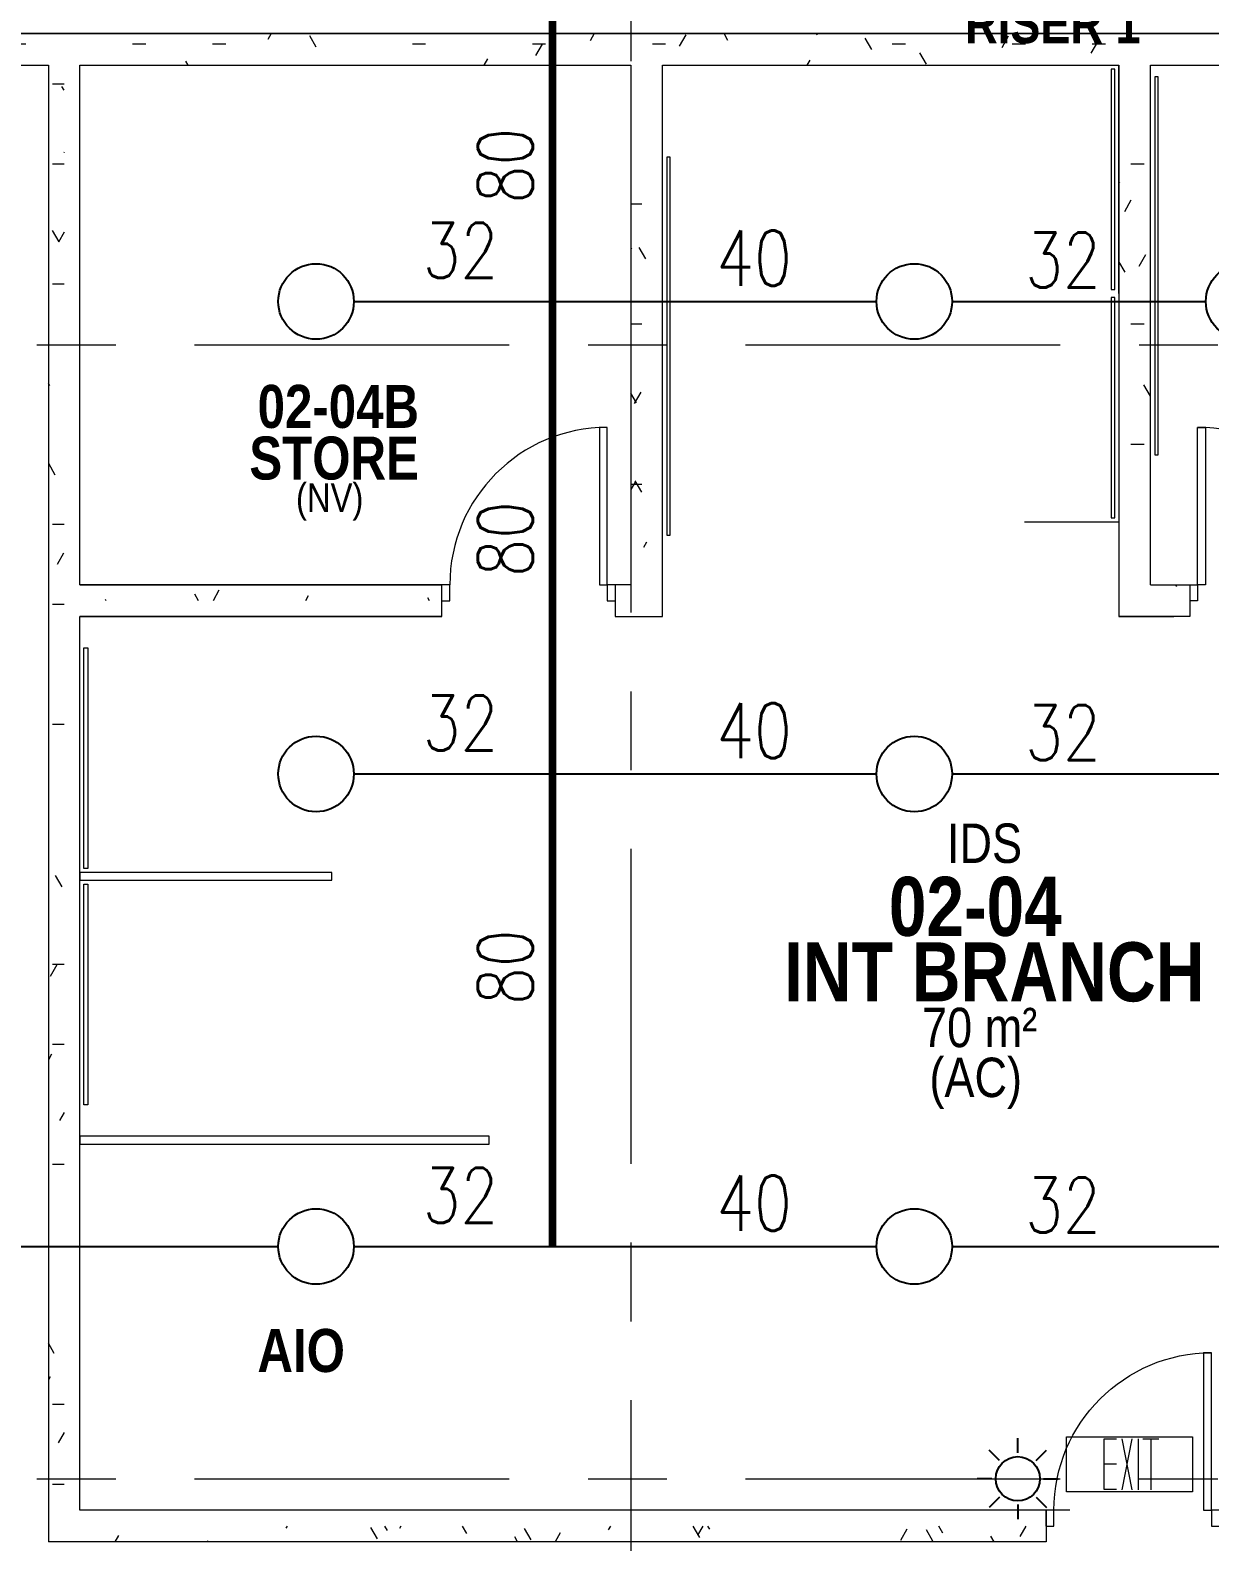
# Model space of a CAD drawing. Header units: millimetres. Extents: x -282761 to 137668, y -273845 to 94451.
# Drawn here: x 85590 to 93083, y -32425 to -22828 of the extents above; entities that cross this region are included whole.
import ezdxf

# ---------------------------------------------------------------- set-up
doc = ezdxf.new("R2010")
doc.units = ezdxf.units.MM
doc.linetypes.add('BLK_2 - 1ST__2ND_STOREY_PLAN-archi clean_11 SEPT 2024$0$IDA - Grid Line', pattern=[3500, 2000, -500, 500, -500])
for name, color, linetype, lineweight in [('BLK_2 - 1ST__2ND_STOREY_PLAN-archi clean_11 SEPT 2024$0$0-1', 8, 'Continuous', 5), ('BLK_2 - 1ST__2ND_STOREY_PLAN-archi clean_11 SEPT 2024$0$1599_DB_A_BLK2_HQ_R21-2ND STOREY 20230517--$0$A-_DETA----_ED-1', 8, 'Continuous', 9), ('BLK_2 - 1ST__2ND_STOREY_PLAN-archi clean_11 SEPT 2024$0$1599_DB_A_BLK2_HQ_R21-2ND STOREY 20230517--$0$A-_DOOR----_E', 8, 'Continuous', 9), ('BLK_2 - 1ST__2ND_STOREY_PLAN-archi clean_11 SEPT 2024$0$1599_DB_A_BLK2_HQ_R21-2ND STOREY 20230517--$0$A-_WALL----_H-2', 8, 'Continuous', 9), ('BLK_2 - 1ST__2ND_STOREY_PLAN-archi clean_11 SEPT 2024$0$1599_DB_A_BLK2_HQ_R21-2ND STOREY 20230517--$0$E-_LIGT----_E', 8, 'Continuous', 9), ('BLK_2 - 1ST__2ND_STOREY_PLAN-archi clean_11 SEPT 2024$0$1599_DB_A_BLK2_HQ_R21-2ND STOREY 20230517--$0$S-_COLN----_E', 8, 'Continuous', 9), ('BLK_2 - 1ST__2ND_STOREY_PLAN-archi clean_11 SEPT 2024$0$_CATCHMENT_DRAIN', 8, 'Continuous', 0), ('BLK_2 - 1ST__2ND_STOREY_PLAN-archi clean_11 SEPT 2024$0$A-_FURT----_E', 8, 'Continuous', 9), ('BLK_2 - 1ST__2ND_STOREY_PLAN-archi clean_11 SEPT 2024$0$A-_WALL----_H-1', 8, 'Continuous', 9), ('BLK_2 - 1ST__2ND_STOREY_PLAN-archi clean_11 SEPT 2024$0$FURNITURE', 8, 'Continuous', 9), ('BLK_2 - 1ST__2ND_STOREY_PLAN-archi clean_11 SEPT 2024$0$S-_ANOTGRID_E-1', 8, 'BLK_2 - 1ST__2ND_STOREY_PLAN-archi clean_11 SEPT 2024$0$IDA - Grid Line', 9)]:
    doc.layers.add(name, color=color, linetype=linetype, lineweight=lineweight)
for name, color, linetype in [('M-_FIRESPRK_T-', 7, 'Continuous'), ('M-_SPRKPIEX_E-', 1, 'Continuous'), ('M-FIRE----_E-', 12, 'Continuous'), ('ROOMNAME', 7, 'Continuous')]:
    doc.layers.add(name, color=color, linetype=linetype)
doc.styles.add('BLK_2 - 1ST__2ND_STOREY_PLAN_12  JUNE 2024$0$Arial Narrow_2', font='ARIALN.TTF', dxfattribs={"height": 500})
doc.styles.add('BLK_2 - 1ST__2ND_STOREY_PLAN_12  JUNE 2024$0$Arial Narrow_4', font='ARIALN.TTF', dxfattribs={"height": 375})
doc.styles.add('BLK_2 - 1ST__2ND_STOREY_PLAN_12  JUNE 2024$0$Arial Narrow_B_2', font='ARIALNB.TTF', dxfattribs={"height": 500})
doc.styles.add('BLK_2 - 1ST__2ND_STOREY_PLAN_12  JUNE 2024$0$Arial Narrow_B_3', font='ARIALNB.TTF', dxfattribs={"height": 300})
doc.styles.add('Simplex', font='SIMPLEX.shx', dxfattribs={"width": 0.8, "height": 2.5})
pattern_1 = [(0, (-41522.25, -42727.71), (1016, 254), [83.82, -678.18, 83.82, -678.18, -4064]), (0, (-41522.25, -42727.71), (1016, 254), [-1524, 83.82, -1440.18, 83.82, -678.18, -1778]), (0, (-41522.25, -42727.71), (1016, 254), [-3810, 83.82, -424.18, 83.82, -1186.18]), (120, (-41141.25, -42600.71), (-727.9705, 752.8818), [83.82, -678.18, 83.82, -678.18, -4064]), (120, (-41141.25, -42600.71), (-727.9705, 752.8818), [-1524, 83.82, -1440.18, 83.82, -678.18, -1778]), (120, (-41141.25, -42600.71), (-727.9705, 752.8818), [-3810, 83.82, -424.18, 83.82, -1186.18]), (240, (-41014.25, -42092.71), (-288.0295, -1006.8818), [83.82, -678.18, 83.82, -678.18, -4064]), (240, (-41014.25, -42092.71), (-288.0295, -1006.8818), [-1524, 83.82, -1440.18, 83.82, -678.18, -1778]), (240, (-41014.25, -42092.71), (-288.0295, -1006.8818), [-3810, 83.82, -424.18, 83.82, -1186.18])]
pattern_2 = [(0, (-41522.25, -42727.71), (1016, 254), [83.82, -678.18, 83.82, -678.18, -4064]), (0, (-41522.25, -42727.71), (1016, 254), [-1524, 83.82, -1440.18, 83.82, -678.18, -1778]), (0, (-41522.25, -42727.71), (1016, 254), [-3810, 83.82, -424.18, 83.82, -1186.18]), (120, (-41141.25, -42600.71), (-727.9705, 752.8818), [83.82, -678.18, 83.82, -678.18, -4064]), (120, (-41141.25, -42600.71), (-727.9705, 752.8818), [-1524, 83.82, -1440.18, 83.82, -678.18, -1778]), (120, (-41141.25, -42600.71), (-727.9705, 752.8818), [-3810, 83.82, -424.18, 83.82, -1186.18]), (240, (-41014.25, -42092.71), (-288.0295, -1006.8818), [83.82, -678.18, 83.82, -678.18, -4064]), (240, (-41014.25, -42092.71), (-288.0295, -1006.8818), [-1524, 83.82, -1440.18, 83.82, -678.18, -1778]), (240, (-41014.25, -42092.71), (-288.0295, -1006.8818), [-3810, 83.82, -424.18, 83.82, -1186.18])]

# ---------------------------------------------------------------- blocks, each defined once
blk = doc.blocks.new('fire0101')
at = {"color": 0, "linetype": 'Continuous'}
blk.add_circle((0, 0), 100, dxfattribs=at)
blk = doc.blocks.new('*U15')
at = {"layer": 'M-FIRE----_E-'}
blk.add_line((-33.1, -33.1), (33.1, 33.1), dxfattribs=at)
blk = doc.blocks.new('*U14')
at = {"layer": 'M-FIRE----_E-', "color": 0, "linetype": 'ByBlock', "lineweight": -2, "transparency": 16777216}
for p, rotation in [((31455.1, 13606.9), 90), ((31604, 13668.6), 45), ((31393.4, 13458), 135), ((31814.6, 13458), 315.0000000000001), ((31455.1, 13309.1), 180), ((31752.9, 13309.1), 270), ((31604, 13247.4), 225.0000000000001)]:
    blk.add_blockref('*U15', p, dxfattribs=dict(at, rotation=rotation))
blk.add_blockref('*U15', (31752.9, 13606.9), dxfattribs=at)
blk = doc.blocks.new('Strobe Light')
at = {"layer": 'M-FIRE----_E-'}
blk.add_circle((0, 0), 140.4, dxfattribs=at)
blk.add_blockref('*U14', (-31604, -13458), dxfattribs=at)
blk = doc.blocks.new('BLK_2 - 1ST__2ND_STOREY_PLAN-archi clean_11 SEPT 2024$0$1599_DB_A_BLK2_HQ_R21_rvt-2-BLK 2 2ND STOREY PLAN')
at = {"layer": 'BLK_2 - 1ST__2ND_STOREY_PLAN-archi clean_11 SEPT 2024$0$A-_WALL----_H-1'}
h = blk.add_hatch(dxfattribs=at)
h.set_pattern_fill('FP_3', color=256, style=0, pattern_type=2)
h.set_pattern_definition([(0, (0, 0), (1016, 254), [83.82, -678.18, 83.82, -678.18, -4064]), (0, (0, 0), (1016, 254), [-1524, 83.82, -1440.18, 83.82, -678.18, -1778]), (0, (0, 0), (1016, 254), [-3810, 83.82, -424.18, 83.82, -1186.18]), (120, (381, 127), (-727.97045, 752.8818), [83.82, -678.18, 83.82, -678.18, -4064]), (120, (381, 127), (-727.97045, 752.8818), [-1524, 83.82, -1440.18, 83.82, -678.18, -1778]), (120, (381, 127), (-727.97045, 752.8818), [-3810, 83.82, -424.18, 83.82, -1186.18]), (240, (508, 635), (-288.02955, -1006.8818), [83.82, -678.18, 83.82, -678.18, -4064]), (240, (508, 635), (-288.02955, -1006.8818), [-1524, 83.82, -1440.18, 83.82, -678.18, -1778]), (240, (508, 635), (-288.02955, -1006.8818), [-3810, 83.82, -424.18, 83.82, -1186.18])])
h.paths.add_polyline_path([(-128898.9, -75152.4), (-128898.9, -75052.4), (-135386.4, -75052.4), (-135386.4, -75152.4), (-130564, -75152.4)])
h.paths.add_polyline_path([(-125036.4, -75152.4), (-125036.4, -75052.4), (-127798.9, -75052.4), (-127798.9, -75152.4)])
blk = doc.blocks.new('BLK_2 - 1ST__2ND_STOREY_PLAN-archi clean_11 SEPT 2024$0$1599_DB_A_BLK2_HQ_R21-2ND STOREY 20230517--$0$IDA - F - Single - Swing - 1100L X 2200H - B2-TD01-3240952-LINKVIEW_BLK2_2ND STOREY')
at = {"layer": 'BLK_2 - 1ST__2ND_STOREY_PLAN-archi clean_11 SEPT 2024$0$1599_DB_A_BLK2_HQ_R21-2ND STOREY 20230517--$0$A-_DOOR----_E'}
for p, q in [((-550, 50), (-500, 50)), ((-500, 50), (-500, -50)), ((500, 50), (550, 50)), ((500, -50), (500, 50)), ((-500, -50), (-550, -50)), ((450, -50), (500, -50)), ((450, -1050), (450, -50)), ((500, -50), (500, -1050)), ((550, -50), (500, -50)), ((500, -1050), (450, -1050))]:
    blk.add_line(p, q, dxfattribs=at)
blk.add_arc((500, -50), 1000, 180, 270, dxfattribs=at)
blk = doc.blocks.new('BLK_2 - 1ST__2ND_STOREY_PLAN-archi clean_11 SEPT 2024$0$1599_DB_A_BLK2_HQ_R21-2ND STOREY 20230517--$0$IDA - F - Single - Swing - 1100L X 2200H - B2-TD01-3240950-LINKVIEW_BLK2_2ND STOREY')
at = {"layer": 'BLK_2 - 1ST__2ND_STOREY_PLAN-archi clean_11 SEPT 2024$0$1599_DB_A_BLK2_HQ_R21-2ND STOREY 20230517--$0$A-_DOOR----_E'}
for p, q in [((500, 1050), (450, 1050)), ((450, 1050), (450, 50)), ((500, 50), (500, 1050)), ((-500, 50), (-550, 50)), ((-500, -50), (-500, 50)), ((450, 50), (500, 50)), ((550, 50), (500, 50)), ((500, 50), (500, -50)), ((-550, -50), (-500, -50)), ((500, -50), (550, -50))]:
    blk.add_line(p, q, dxfattribs=at)
blk.add_arc((500, 50), 1000, 90, 180, dxfattribs=at)
blk = doc.blocks.new('BLK_2 - 1ST__2ND_STOREY_PLAN-archi clean_11 SEPT 2024$0$1599_DB_A_BLK2_HQ_R21-2ND STOREY 20230517--$0$IDA - Exit Sign - IDA - Exit Sign - One Side-2587573-LINKVIEW_BLK2_2ND STOREY')
at = {"layer": 'BLK_2 - 1ST__2ND_STOREY_PLAN-archi clean_11 SEPT 2024$0$1599_DB_A_BLK2_HQ_R21-2ND STOREY 20230517--$0$A-_DETA----_ED-1'}
for p, q in [((-163.9, -115.1), (-163.9, -432.5)), ((-83.9, -115.1), (-163.9, -115.1)), ((-48.9, -112.8), (14, -437.8)), ((14, -112.8), (-48.9, -437.8)), ((55.1, -112.8), (55.1, -437.8)), ((185.1, -115.3), (85.1, -115.3)), ((135.1, -115.3), (135.1, -437.8)), ((-83.9, -275), (-163.9, -275)), ((-163.9, -432.5), (-83.9, -432.5))]:
    blk.add_line(p, q, dxfattribs=at)
at = {"layer": 'BLK_2 - 1ST__2ND_STOREY_PLAN-archi clean_11 SEPT 2024$0$1599_DB_A_BLK2_HQ_R21-2ND STOREY 20230517--$0$E-_LIGT----_E'}
for p, q in [((-400, -450), (-400, -100)), ((-400, -100), (400, -100)), ((400, -100), (400, -450)), ((400, -450), (-400, -450))]:
    blk.add_line(p, q, dxfattribs=at)
blk = doc.blocks.new('BLK_2 - 1ST__2ND_STOREY_PLAN-archi clean_11 SEPT 2024$0$furniture layout')
at = {"layer": 'BLK_2 - 1ST__2ND_STOREY_PLAN-archi clean_11 SEPT 2024$0$1599_DB_A_BLK2_HQ_R21-2ND STOREY 20230517--$0$S-_COLN----_E'}
h = blk.add_hatch(dxfattribs=at)
h.set_pattern_fill('FP_3', color=256, style=0, pattern_type=2)
h.set_pattern_definition(pattern_2)
h.paths.add_polyline_path([(-41751.5, -65777.4), (-39831.5, -65777.4), (-39831.5, -65577.4), (-43551.5, -65577.4), (-43551.5, -65777.4)])
h = blk.add_hatch(dxfattribs=at)
h.set_pattern_fill('FP_3', color=256, style=0, pattern_type=2)
h.set_pattern_definition(pattern_2)
h.paths.add_polyline_path([(-39051.5, -65777.4), (-38151.5, -65777.4), (-38151.5, -65577.4), (-39831.5, -65577.4), (-39831.5, -65777.4), (-39151.5, -65777.4)])
h = blk.add_hatch(dxfattribs=at)
h.set_pattern_fill('FP_3', color=256, style=0, pattern_type=2)
h.set_pattern_definition(pattern_2)
h.paths.add_polyline_path([(-45501.5, -75052.4), (-45501.5, -65777.4), (-45601.5, -65777.4), (-45601.5, -75052.4)], flags=0)
h = blk.add_hatch(dxfattribs=at)
h.set_pattern_fill('FP_3', color=256, style=0, pattern_type=2)
h.set_pattern_definition([(0, (-41672.25, -42727.71), (1016, 254), [83.82, -678.18, 83.82, -678.18, -4064]), (0, (-41672.25, -42727.71), (1016, 254), [-1524, 83.82, -1440.18, 83.82, -678.18, -1778]), (0, (-41672.25, -42727.71), (1016, 254), [-3810, 83.82, -424.18, 83.82, -1186.18]), (120, (-41291.25, -42600.71), (-727.9705, 752.8818), [83.82, -678.18, 83.82, -678.18, -4064]), (120, (-41291.25, -42600.71), (-727.9705, 752.8818), [-1524, 83.82, -1440.18, 83.82, -678.18, -1778]), (120, (-41291.25, -42600.71), (-727.9705, 752.8818), [-3810, 83.82, -424.18, 83.82, -1186.18]), (240, (-41164.25, -42092.71), (-288.0295, -1006.8818), [83.82, -678.18, 83.82, -678.18, -4064]), (240, (-41164.25, -42092.71), (-288.0295, -1006.8818), [-1524, 83.82, -1440.18, 83.82, -678.18, -1778]), (240, (-41164.25, -42092.71), (-288.0295, -1006.8818), [-3810, 83.82, -424.18, 83.82, -1186.18])])
h.paths.add_polyline_path([(-41901.5, -69002.4), (-41801.5, -69002.4), (-41801.5, -65777.4), (-41901.5, -65777.4), (-41901.5, -66134.6)], flags=0)
h = blk.add_hatch(dxfattribs=at)
h.set_pattern_fill('FP_3', color=256, style=0, pattern_type=2)
h.set_pattern_definition([(0, (-41022.25, -42727.71), (1016, 254), [83.82, -678.18, 83.82, -678.18, -4064]), (0, (-41022.25, -42727.71), (1016, 254), [-1524, 83.82, -1440.18, 83.82, -678.18, -1778]), (0, (-41022.25, -42727.71), (1016, 254), [-3810, 83.82, -424.18, 83.82, -1186.18]), (120, (-40641.25, -42600.71), (-727.9705, 752.8818), [83.82, -678.18, 83.82, -678.18, -4064]), (120, (-40641.25, -42600.71), (-727.9705, 752.8818), [-1524, 83.82, -1440.18, 83.82, -678.18, -1778]), (120, (-40641.25, -42600.71), (-727.9705, 752.8818), [-3810, 83.82, -424.18, 83.82, -1186.18]), (240, (-40514.25, -42092.71), (-288.0295, -1006.8818), [83.82, -678.18, 83.82, -678.18, -4064]), (240, (-40514.25, -42092.71), (-288.0295, -1006.8818), [-1524, 83.82, -1440.18, 83.82, -678.18, -1778]), (240, (-40514.25, -42092.71), (-288.0295, -1006.8818), [-3810, 83.82, -424.18, 83.82, -1186.18])])
h.paths.add_polyline_path([(-38801.5, -69177.4), (-38601.5, -69177.4), (-38601.5, -65777.4), (-38651.5, -65777.4), (-38801.5, -66134.6)])
h = blk.add_hatch(dxfattribs=at)
h.set_pattern_fill('FP_3', color=256, style=0, pattern_type=2)
h.set_pattern_definition([(0, (-41322.25, -42802.71), (1016, 254), [83.82, -678.18, 83.82, -678.18, -4064]), (0, (-41322.25, -42802.71), (1016, 254), [-1524, 83.82, -1440.18, 83.82, -678.18, -1778]), (0, (-41322.25, -42802.71), (1016, 254), [-3810, 83.82, -424.18, 83.82, -1186.18]), (120, (-40941.25, -42675.71), (-727.9705, 752.8818), [83.82, -678.18, 83.82, -678.18, -4064]), (120, (-40941.25, -42675.71), (-727.9705, 752.8818), [-1524, 83.82, -1440.18, 83.82, -678.18, -1778]), (120, (-40941.25, -42675.71), (-727.9705, 752.8818), [-3810, 83.82, -424.18, 83.82, -1186.18]), (240, (-40814.25, -42167.71), (-288.0295, -1006.8818), [83.82, -678.18, 83.82, -678.18, -4064]), (240, (-40814.25, -42167.71), (-288.0295, -1006.8818), [-1524, 83.82, -1440.18, 83.82, -678.18, -1778]), (240, (-40814.25, -42167.71), (-288.0295, -1006.8818), [-3810, 83.82, -424.18, 83.82, -1186.18])])
h.paths.add_polyline_path([(-42924, -69177.4), (-42924, -69077.4), (-45301.5, -69077.4), (-45301.5, -69177.4)], flags=0)
h = blk.add_hatch(dxfattribs=at)
h.set_pattern_fill('FP_3', color=256, style=0, pattern_type=2)
h.set_pattern_definition([(0, (-41672.25, -42802.71), (1016, 254), [83.82, -678.18, 83.82, -678.18, -4064]), (0, (-41672.25, -42802.71), (1016, 254), [-1524, 83.82, -1440.18, 83.82, -678.18, -1778]), (0, (-41672.25, -42802.71), (1016, 254), [-3810, 83.82, -424.18, 83.82, -1186.18]), (120, (-41291.25, -42675.71), (-727.9705, 752.8818), [83.82, -678.18, 83.82, -678.18, -4064]), (120, (-41291.25, -42675.71), (-727.9705, 752.8818), [-1524, 83.82, -1440.18, 83.82, -678.18, -1778]), (120, (-41291.25, -42675.71), (-727.9705, 752.8818), [-3810, 83.82, -424.18, 83.82, -1186.18]), (240, (-41164.25, -42167.71), (-288.0295, -1006.8818), [83.82, -678.18, 83.82, -678.18, -4064]), (240, (-41164.25, -42167.71), (-288.0295, -1006.8818), [-1524, 83.82, -1440.18, 83.82, -678.18, -1778]), (240, (-41164.25, -42167.71), (-288.0295, -1006.8818), [-3810, 83.82, -424.18, 83.82, -1186.18])])
h.paths.add_polyline_path([(-42001.5, -69177.4), (-41801.5, -69177.4), (-41801.5, -69077.4), (-42001.5, -69077.4), (-42001.5, -69127.4)], flags=0)
h = blk.add_hatch(dxfattribs=at)
h.set_pattern_fill('FP_3', color=256, style=0, pattern_type=2)
h.set_pattern_definition(pattern_2)
h.paths.add_polyline_path([(-45601.5, -75152.4), (-39114, -75152.4), (-39114, -75052.4), (-45601.5, -75052.4), (-45601.5, -75102.4)], flags=0)
for p, q in [((-36851.5, -65577.4), (-45601.5, -65577.4)), ((-45601.5, -65777.4), (-45601.5, -75152.4)), ((-45401.5, -65777.4), (-41901.5, -65777.4)), ((-45401.5, -69077.4), (-45401.5, -65777.4)), ((-41901.5, -65777.4), (-41901.5, -69077.4)), ((-41701.5, -65777.4), (-38801.5, -65777.4)), ((-41701.5, -69277.4), (-41701.5, -65777.4)), ((-38801.5, -65777.4), (-38801.5, -69277.4)), ((-38601.5, -65777.4), (-34651.5, -65777.4)), ((-38601.5, -69077.4), (-38601.5, -65777.4)), ((-43101.5, -69277.4), (-43101.5, -69077.4)), ((-41901.5, -69077.4), (-42001.5, -69077.4)), ((-42001.5, -69077.4), (-42001.5, -69277.4)), ((-45401.5, -74952.4), (-45401.5, -69277.4)), ((-42001.5, -69277.4), (-41701.5, -69277.4)), ((-39114, -74952.4), (-45401.5, -74952.4)), ((-39264, -75052.4), (-39264, -74952.4))]:
    blk.add_line(p, q, dxfattribs=at)
for points in [[(-38552.5, -68252.2), (-38552.5, -65852.2), (-38572.5, -65852.2), (-38572.5, -68252.2)], [(-41652.5, -68762.2), (-41652.5, -66362.2), (-41672.5, -66362.2), (-41672.5, -68762.2)], [(-45401.5, -70952.4), (-43801.5, -70952.4), (-43801.5, -70902.4), (-45401.5, -70902.4), (-45401.5, -70952.4), (-43801.5, -70952.4), (-43801.5, -70902.4), (-45401.5, -70902.4)], [(-45401.5, -72627.4), (-42801.5, -72627.4), (-42801.5, -72577.4), (-45401.5, -72577.4), (-45401.5, -72627.4), (-42801.5, -72627.4), (-42801.5, -72577.4), (-45401.5, -72577.4)]]:
    blk.add_lwpolyline(points, close=True, dxfattribs=at)
for points in [[(-43101.5, -69077.4), (-45401.5, -69077.4), (-43101.5, -69077.4), (-45401.5, -69077.4)], [(-38601.5, -69077.4), (-38351.5, -69077.4), (-38351.5, -69277.4), (-38451.5, -69277.4)], [(-45401.5, -69277.4), (-43101.5, -69277.4), (-45401.5, -69277.4), (-43101.5, -69277.4)], [(-38801.5, -69277.4), (-38451.5, -69277.4), (-38801.5, -69277.4), (-38451.5, -69277.4)], [(-39264, -74952.4), (-39264, -75152.4), (-45601.5, -75152.4)]]:
    blk.add_lwpolyline(points, dxfattribs=at)
at = {"layer": 'BLK_2 - 1ST__2ND_STOREY_PLAN-archi clean_11 SEPT 2024$0$A-_FURT----_E'}
for p, q in [((-39401.5, -65777.4), (-38801.5, -65777.4)), ((-38801.5, -67227.4), (-38801.5, -65777.4)), ((-38801.5, -67227.4), (-38801.5, -68677.4)), ((-39401.5, -68677.4), (-38801.5, -68677.4)), ((-45401.5, -69077.4), (-44801.5, -69077.4))]:
    blk.add_line(p, q, dxfattribs=at)
at = {"layer": 'BLK_2 - 1ST__2ND_STOREY_PLAN-archi clean_11 SEPT 2024$0$FURNITURE'}
for points in [[(-38826.5, -65802.4), (-38851.5, -65802.4), (-38851.5, -67202.4), (-38826.5, -67202.4)], [(-38826.5, -67252.4), (-38851.5, -67252.4), (-38851.5, -68652.4), (-38826.5, -68652.4)], [(-45376.5, -69477.4), (-45351.5, -69477.4), (-45351.5, -70877.4), (-45376.5, -70877.4)], [(-45376.5, -70977.4), (-45351.5, -70977.4), (-45351.5, -72377.4), (-45376.5, -72377.4)]]:
    blk.add_lwpolyline(points, close=True, dxfattribs=at)
at = {"layer": 'BLK_2 - 1ST__2ND_STOREY_PLAN-archi clean_11 SEPT 2024$0$1599_DB_A_BLK2_HQ_R21-2ND STOREY 20230517--$0$S-_COLN----_E'}
for name, p in [('BLK_2 - 1ST__2ND_STOREY_PLAN-archi clean_11 SEPT 2024$0$1599_DB_A_BLK2_HQ_R21-2ND STOREY 20230517--$0$IDA - F - Single - Swing - 1100L X 2200H - B2-TD01-3240950-LINKVIEW_BLK2_2ND STOREY', (-42551.5, -69127.4)), ('BLK_2 - 1ST__2ND_STOREY_PLAN-archi clean_11 SEPT 2024$0$1599_DB_A_BLK2_HQ_R21-2ND STOREY 20230517--$0$IDA - Exit Sign - IDA - Exit Sign - One Side-2587573-LINKVIEW_BLK2_2ND STOREY', (-38733.5, -74385.4))]:
    blk.add_blockref(name, p, dxfattribs=at)
at = {"layer": 'BLK_2 - 1ST__2ND_STOREY_PLAN-archi clean_11 SEPT 2024$0$1599_DB_A_BLK2_HQ_R21-2ND STOREY 20230517--$0$S-_COLN----_E', "rotation": 180}
blk.add_blockref('BLK_2 - 1ST__2ND_STOREY_PLAN-archi clean_11 SEPT 2024$0$1599_DB_A_BLK2_HQ_R21-2ND STOREY 20230517--$0$IDA - F - Single - Swing - 1100L X 2200H - B2-TD01-3240952-LINKVIEW_BLK2_2ND STOREY', (-37801.5, -69127.4), dxfattribs=at)
at = {"layer": 'BLK_2 - 1ST__2ND_STOREY_PLAN-archi clean_11 SEPT 2024$0$1599_DB_A_BLK2_HQ_R21-2ND STOREY 20230517--$0$S-_COLN----_E', "xscale": -1, "rotation": 180}
blk.add_blockref('BLK_2 - 1ST__2ND_STOREY_PLAN-archi clean_11 SEPT 2024$0$1599_DB_A_BLK2_HQ_R21-2ND STOREY 20230517--$0$IDA - F - Single - Swing - 1100L X 2200H - B2-TD01-3240952-LINKVIEW_BLK2_2ND STOREY', (-38714, -75002.4), dxfattribs=at)
blk = doc.blocks.new('BLK_2 - 1ST__2ND_STOREY_PLAN-archi clean_11 SEPT 2024')
at = {"layer": 'BLK_2 - 1ST__2ND_STOREY_PLAN-archi clean_11 SEPT 2024$0$1599_DB_A_BLK2_HQ_R21-2ND STOREY 20230517--$0$A-_WALL----_H-2'}
h = blk.add_hatch(dxfattribs=at)
h.set_pattern_fill('FP_3', color=256, style=0, pattern_type=2)
h.set_pattern_definition([(0, (-40922.25, -42802.71), (1016, 254), [83.82, -678.18, 83.82, -678.18, -4064]), (0, (-40922.25, -42802.71), (1016, 254), [-1524, 83.82, -1440.18, 83.82, -678.18, -1778]), (0, (-40922.25, -42802.71), (1016, 254), [-3810, 83.82, -424.18, 83.82, -1186.18]), (120, (-40541.25, -42675.71), (-727.9705, 752.8818), [83.82, -678.18, 83.82, -678.18, -4064]), (120, (-40541.25, -42675.71), (-727.9705, 752.8818), [-1524, 83.82, -1440.18, 83.82, -678.18, -1778]), (120, (-40541.25, -42675.71), (-727.9705, 752.8818), [-3810, 83.82, -424.18, 83.82, -1186.18]), (240, (-40414.25, -42167.71), (-288.0295, -1006.8818), [83.82, -678.18, 83.82, -678.18, -4064]), (240, (-40414.25, -42167.71), (-288.0295, -1006.8818), [-1524, 83.82, -1440.18, 83.82, -678.18, -1778]), (240, (-40414.25, -42167.71), (-288.0295, -1006.8818), [-3810, 83.82, -424.18, 83.82, -1186.18])])
h.paths.add_polyline_path([(-38401.5, -69177.4), (-38401.5, -69077.4), (-38551.5, -69077.4), (-38551.5, -69177.4)], flags=0)
at = {"layer": 'BLK_2 - 1ST__2ND_STOREY_PLAN-archi clean_11 SEPT 2024$0$1599_DB_A_BLK2_HQ_R21-2ND STOREY 20230517--$0$S-_COLN----_E'}
h = blk.add_hatch(dxfattribs=at)
h.set_pattern_fill('FP_3', color=256, style=0, pattern_type=2)
h.set_pattern_definition(pattern_1)
h.paths.add_polyline_path([(-46179.3, -65777.4), (-43551.5, -65777.4), (-43551.5, -65577.4), (-47251.5, -65577.4), (-47251.5, -65777.4)])
h = blk.add_hatch(dxfattribs=at)
h.set_pattern_fill('FP_3', color=256, style=0, pattern_type=2)
h.set_pattern_definition(pattern_1)
h.paths.add_polyline_path([(-41751.5, -65777.4), (-39831.5, -65777.4), (-39831.5, -65577.4), (-43551.5, -65577.4), (-43551.5, -65777.4)])
h = blk.add_hatch(dxfattribs=at)
h.set_pattern_fill('FP_3', color=256, style=0, pattern_type=2)
h.set_pattern_definition(pattern_1)
h.paths.add_polyline_path([(-39051.5, -65777.4), (-38151.5, -65777.4), (-38151.5, -65577.4), (-39831.5, -65577.4), (-39831.5, -65777.4), (-39151.5, -65777.4)])
for p, q in [((-38151.5, -65577.4), (-47251.5, -65577.4)), ((-47351.5, -65777.4), (-45601.5, -65777.4))]:
    blk.add_line(p, q, dxfattribs=at)
blk.add_lwpolyline([(-47150.7, -58452.4), (-47350.7, -58452.4), (-47350.7, -65577.4), (-38151.5, -65577.4), (-38151.5, -58452.4), (-46050.7, -58452.4)], dxfattribs=at)
at = {"layer": 'BLK_2 - 1ST__2ND_STOREY_PLAN-archi clean_11 SEPT 2024$0$S-_ANOTGRID_E-1'}
for p, q in [((-41901.5, -28753), (-41901.5, -122559.3)), ((-51673.7, -67552.4), (4860.6, -67552.4)), ((-51673.7, -74752.4), (4860.6, -74752.4))]:
    blk.add_line(p, q, dxfattribs=at)
blk.add_blockref('BLK_2 - 1ST__2ND_STOREY_PLAN-archi clean_11 SEPT 2024$0$furniture layout', (0, 0))
at = {"layer": 'BLK_2 - 1ST__2ND_STOREY_PLAN-archi clean_11 SEPT 2024$0$0-1'}
blk.add_blockref('BLK_2 - 1ST__2ND_STOREY_PLAN-archi clean_11 SEPT 2024$0$1599_DB_A_BLK2_HQ_R21_rvt-2-BLK 2 2ND STOREY PLAN', (89784.8, 0), dxfattribs=at)

msp = doc.modelspace()

# ---------------------------------------------------------------- linework, layer by layer
at = {"layer": 'M-_SPRKPIEX_E-'}
for p, q in [((87646, -24550.1), (90966, -24550.1)), ((91446, -24550.1), (93058, -24550.1)), ((87646, -27550.1), (90966, -27550.1)), ((91446, -27550.1), (94055.5, -27550.1)), ((85183.6, -30550.1), (87166, -30550.1)), ((87646, -30550.1), (90966, -30550.1)), ((91446, -30550.1), (93255.5, -30550.1))]:
    msp.add_line(p, q, dxfattribs=at)
at = {"layer": 'M-_SPRKPIEX_E-', "const_width": 50}
msp.add_lwpolyline([(88907.7, 3175.2), (88907.7, -30550.1)], dxfattribs=at)

# ---------------------------------------------------------------- block references
at = {"layer": 'BLK_2 - 1ST__2ND_STOREY_PLAN-archi clean_11 SEPT 2024$0$_CATCHMENT_DRAIN'}
msp.add_blockref('BLK_2 - 1ST__2ND_STOREY_PLAN-archi clean_11 SEPT 2024', (131307.1, 42727.7), dxfattribs=at)
at = {"layer": 'M-_SPRKPIEX_E-', "xscale": 2.4, "yscale": 2.4, "zscale": 2.4, "rotation": 258.865011862231}
for p in [(87406, -24550.1), (91206, -24550.1), (93298, -24550.1), (87406, -27550.1), (91206, -27550.1), (87406, -30550.1), (91206, -30550.1)]:
    msp.add_blockref('fire0101', p, dxfattribs=at)
at = {"layer": 'M-FIRE----_E-', "rotation": 270}
msp.add_blockref('Strobe Light', (91863.3, -32024.7), dxfattribs=at)

# ---------------------------------------------------------------- texts
at = {"layer": 'M-_FIRESPRK_T-', "style": 'Simplex', "width": 0.8}
for p in [(88783.7, -23927.2), (88783.7, -26298), (88783.7, -29016.4)]:
    msp.add_text('80', height=350, rotation=90, dxfattribs=at).set_placement(p)
for s, p in [('32', (88083.5, -24400.8)), ('40', (89947.9, -24449.8)), ('32', (91910.5, -24462.1)), ('32', (88083.5, -27400.8)), ('40', (89947.9, -27449.8)), ('32', (91910.5, -27462.1)), ('32', (88083.5, -30400.8)), ('40', (89947.9, -30449.8)), ('32', (91910.5, -30462.1))]:
    msp.add_text(s, height=350, dxfattribs=at).set_placement(p)
at = {"layer": 'ROOMNAME', "attachment_point": 1}
for s, insert, char_height, width, style in [('ELECT\\PRISER 1\\P ', (91529, -22243.7), 250, 1750.853, 'BLK_2 - 1ST__2ND_STOREY_PLAN_12  JUNE 2024$0$Arial Narrow_B_3'), ('02-04B', (87034.9, -25079.9), 272.93, 5003.316, 'BLK_2 - 1ST__2ND_STOREY_PLAN_12  JUNE 2024$0$Arial Narrow_B_2'), ('STORE', (86982.3, -25407.7), 272.93, 5003.316, 'BLK_2 - 1ST__2ND_STOREY_PLAN_12  JUNE 2024$0$Arial Narrow_B_2'), ('(NV)', (87278.5, -25704.5), 181.95, 802.281, 'BLK_2 - 1ST__2ND_STOREY_PLAN_12  JUNE 2024$0$Arial Narrow_4'), ('IDS', (91413.3, -27864.7), 250, 1843.881, 'BLK_2 - 1ST__2ND_STOREY_PLAN_12  JUNE 2024$0$Arial Narrow_2'), ('02-04', (91044.3, -28203), 375, 6874.47, 'BLK_2 - 1ST__2ND_STOREY_PLAN_12  JUNE 2024$0$Arial Narrow_B_2'), ('INT BRANCH', (90378.5, -28618.7), 375, 6874.47, 'BLK_2 - 1ST__2ND_STOREY_PLAN_12  JUNE 2024$0$Arial Narrow_B_2'), ('70 m²', (91254.9, -29034.3), 250, 1362.869, 'BLK_2 - 1ST__2ND_STOREY_PLAN_12  JUNE 2024$0$Arial Narrow_4'), ('(AC)', (91302, -29351.2), 250, 1102.32, 'BLK_2 - 1ST__2ND_STOREY_PLAN_12  JUNE 2024$0$Arial Narrow_4'), ('AIO', (87033.7, -31073.7), 272.93, 5003.316, 'BLK_2 - 1ST__2ND_STOREY_PLAN_12  JUNE 2024$0$Arial Narrow_B_2')]:
    msp.add_mtext(s, dxfattribs=dict(at, insert=insert, char_height=char_height, width=width, style=style))

doc.saveas('drawing.dxf')
